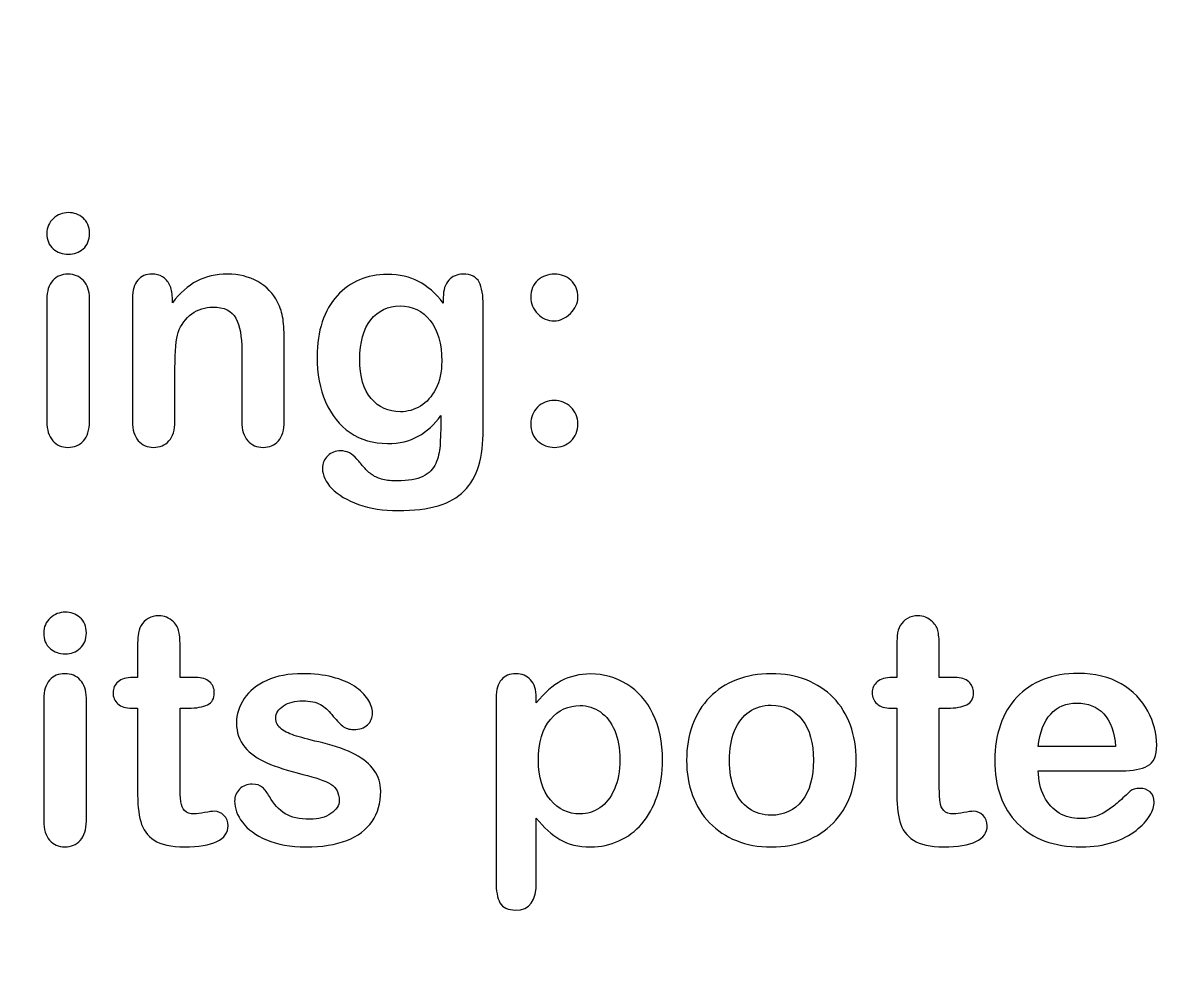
# Model space of a CAD drawing. Extents: x -3.8 to -0.92, y 2.98 to 6.42.
# Drawn here: x -2.28 to -1.568, y 4.696 to 5.276 of the extents above; entities that cross this region are included whole.
import ezdxf

# ---------------------------------------------------------------- set-up
doc = ezdxf.new("R2010")
doc.units = 0
doc.header["$MEASUREMENT"] = 0
doc.layers.add('LAYER_1', color=7, linetype='CONTINUOUS')

msp = doc.modelspace()

# ---------------------------------------------------------------- linework, layer by layer
at = {"layer": 'LAYER_1', "color": 1}
msp.add_open_spline([(-2.0375, 6.41667), (-2.0375, 6.41667), (-1.99583, 6.13194), (-1.99583, 6.13194), (-1.99583, 6.13194), (-1.99583, 6.13194), (-1.80625, 6.26841), (-1.80625, 6.26841), (-1.80625, 6.26841), (-1.80625, 6.26841), (-1.63993, 6.08437), (-1.63993, 6.08437), (-1.63993, 6.08437), (-1.63993, 6.08437), (-1.6993, 5.9007), (-1.6993, 5.9007), (-1.6993, 5.9007), (-1.6993, 5.9007), (-1.30798, 6.03716), (-1.30798, 6.03716), (-1.30798, 6.03716), (-1.30798, 6.03716), (-1.25451, 5.73437), (-1.25451, 5.73437), (-1.25451, 5.73437), (-1.25451, 5.73437), (-1.44444, 5.5566), (-1.44444, 5.5566), (-1.44444, 5.5566), (-1.44444, 5.5566), (-0.92222, 5.47952), (-0.92222, 5.47952), (-0.92222, 5.47952), (-0.92222, 5.47952), (-0.92222, 2.9823), (-0.92222, 2.9823), (-0.92222, 2.9823), (-0.92222, 2.9823), (-2.31632, 2.9823), (-2.31632, 2.9823), (-2.31632, 2.9823), (-2.31632, 2.9823), (-2.40521, 2.9823), (-2.40521, 2.9823), (-2.40521, 2.9823), (-2.40521, 2.9823), (-3.79931, 2.9823), (-3.79931, 2.9823), (-3.79931, 2.9823), (-3.79931, 2.9823), (-3.79931, 5.47952), (-3.79931, 5.47952), (-3.79931, 5.47952), (-3.79931, 5.47952), (-3.27708, 5.5566), (-3.27708, 5.5566), (-3.27708, 5.5566), (-3.27708, 5.5566), (-3.46701, 5.73437), (-3.46701, 5.73437), (-3.46701, 5.73437), (-3.46701, 5.73437), (-3.41354, 6.03716), (-3.41354, 6.03716), (-3.41354, 6.03716), (-3.41354, 6.03716), (-3.02222, 5.9007), (-3.02222, 5.9007), (-3.02222, 5.9007), (-3.02222, 5.9007), (-3.0816, 6.08437), (-3.0816, 6.08437), (-3.0816, 6.08437), (-3.0816, 6.08437), (-2.91528, 6.26841), (-2.91528, 6.26841), (-2.91528, 6.26841), (-2.91528, 6.26841), (-2.72569, 6.13194), (-2.72569, 6.13194), (-2.72569, 6.13194), (-2.72569, 6.13194), (-2.68403, 6.41667), (-2.68403, 6.41667), (-2.68403, 6.41667), (-2.68403, 6.41667), (-2.3993, 6.41667), (-2.3993, 6.41667), (-2.3993, 6.41667), (-2.3993, 6.41667), (-2.32222, 6.41667), (-2.32222, 6.41667), (-2.32222, 6.41667), (-2.32222, 6.41667), (-2.0375, 6.41667), (-2.0375, 6.41667)], degree=3, knots=[0, 0, 0, 0, 0.041667, 0.041667, 0.041667, 0.041667, 0.083333, 0.083333, 0.083333, 0.083333, 0.125, 0.125, 0.125, 0.125, 0.166667, 0.166667, 0.166667, 0.166667, 0.208333, 0.208333, 0.208333, 0.208333, 0.25, 0.25, 0.25, 0.25, 0.291667, 0.291667, 0.291667, 0.291667, 0.333333, 0.333333, 0.333333, 0.333333, 0.375, 0.375, 0.375, 0.375, 0.416667, 0.416667, 0.416667, 0.416667, 0.458333, 0.458333, 0.458333, 0.458333, 0.5, 0.5, 0.5, 0.5, 0.541667, 0.541667, 0.541667, 0.541667, 0.583333, 0.583333, 0.583333, 0.583333, 0.625, 0.625, 0.625, 0.625, 0.666667, 0.666667, 0.666667, 0.666667, 0.708333, 0.708333, 0.708333, 0.708333, 0.75, 0.75, 0.75, 0.75, 0.791667, 0.791667, 0.791667, 0.791667, 0.833333, 0.833333, 0.833333, 0.833333, 0.875, 0.875, 0.875, 0.875, 0.916667, 0.916667, 0.916667, 0.916667, 0.958333, 0.958333, 0.958333, 0.958333, 1, 1, 1, 1], dxfattribs=at)
at = {"layer": 'LAYER_1'}
for points, knots in [([(-2.25218, 5.13248), (-2.25585, 5.13248), (-2.25899, 5.13361), (-2.2616, 5.13586), (-2.2616, 5.13586), (-2.26421, 5.13812), (-2.26551, 5.1413), (-2.26551, 5.14542), (-2.26551, 5.14542), (-2.26551, 5.14917), (-2.26418, 5.15223), (-2.2615, 5.15465), (-2.2615, 5.15465), (-2.25883, 5.15707), (-2.25572, 5.15827), (-2.25218, 5.15827), (-2.25218, 5.15827), (-2.24877, 5.15827), (-2.24574, 5.15718), (-2.2431, 5.15499), (-2.2431, 5.15499), (-2.24046, 5.1528), (-2.23914, 5.14961), (-2.23914, 5.14542), (-2.23914, 5.14542), (-2.23914, 5.14137), (-2.24043, 5.13819), (-2.243, 5.13591), (-2.243, 5.13591), (-2.24558, 5.13363), (-2.24864, 5.13248), (-2.25218, 5.13248), (-2.25218, 5.13248), (-2.25218, 5.13248), (-2.25218, 5.13248), (-2.25218, 5.13248)], [0, 0, 0, 0, 0.111111, 0.111111, 0.111111, 0.111111, 0.222222, 0.222222, 0.222222, 0.222222, 0.333333, 0.333333, 0.333333, 0.333333, 0.444444, 0.444444, 0.444444, 0.444444, 0.555556, 0.555556, 0.555556, 0.555556, 0.666667, 0.666667, 0.666667, 0.666667, 0.777778, 0.777778, 0.777778, 0.777778, 0.888889, 0.888889, 0.888889, 0.888889, 1, 1, 1, 1]), ([(-2.23914, 5.10524), (-2.23914, 5.10524), (-2.23914, 5.02902), (-2.23914, 5.02902), (-2.23914, 5.02902), (-2.23914, 5.02374), (-2.2404, 5.01974), (-2.24291, 5.01704), (-2.24291, 5.01704), (-2.24542, 5.01433), (-2.24861, 5.01298), (-2.25247, 5.01298), (-2.25247, 5.01298), (-2.25633, 5.01298), (-2.25948, 5.01436), (-2.26189, 5.01713), (-2.26189, 5.01713), (-2.26431, 5.01991), (-2.26551, 5.02386), (-2.26551, 5.02902), (-2.26551, 5.02902), (-2.26551, 5.02902), (-2.26551, 5.10447), (-2.26551, 5.10447), (-2.26551, 5.10447), (-2.26551, 5.10968), (-2.26431, 5.11361), (-2.26189, 5.11625), (-2.26189, 5.11625), (-2.25948, 5.11889), (-2.25633, 5.12021), (-2.25247, 5.12021), (-2.25247, 5.12021), (-2.24861, 5.12021), (-2.24542, 5.11889), (-2.24291, 5.11625), (-2.24291, 5.11625), (-2.2404, 5.11361), (-2.23914, 5.10994), (-2.23914, 5.10524), (-2.23914, 5.10524), (-2.23914, 5.10524), (-2.23914, 5.10524), (-2.23914, 5.10524)], [0, 0, 0, 0, 0.090909, 0.090909, 0.090909, 0.090909, 0.181818, 0.181818, 0.181818, 0.181818, 0.272727, 0.272727, 0.272727, 0.272727, 0.363636, 0.363636, 0.363636, 0.363636, 0.454545, 0.454545, 0.454545, 0.454545, 0.545455, 0.545455, 0.545455, 0.545455, 0.636364, 0.636364, 0.636364, 0.636364, 0.727273, 0.727273, 0.727273, 0.727273, 0.818182, 0.818182, 0.818182, 0.818182, 0.909091, 0.909091, 0.909091, 0.909091, 1, 1, 1, 1]), ([(-2.18784, 5.10563), (-2.18784, 5.10563), (-2.18784, 5.10244), (-2.18784, 5.10244), (-2.18784, 5.10244), (-2.18321, 5.10856), (-2.17813, 5.11304), (-2.17263, 5.11591), (-2.17263, 5.11591), (-2.16712, 5.11878), (-2.1608, 5.12021), (-2.15365, 5.12021), (-2.15365, 5.12021), (-2.14669, 5.12021), (-2.14048, 5.1187), (-2.135, 5.11567), (-2.135, 5.11567), (-2.12953, 5.11265), (-2.12544, 5.10836), (-2.12273, 5.10282), (-2.12273, 5.10282), (-2.121, 5.0996), (-2.11987, 5.09612), (-2.11935, 5.09239), (-2.11935, 5.09239), (-2.11883, 5.08866), (-2.11858, 5.08389), (-2.11858, 5.07809), (-2.11858, 5.07809), (-2.11858, 5.07809), (-2.11858, 5.02902), (-2.11858, 5.02902), (-2.11858, 5.02902), (-2.11858, 5.02374), (-2.11979, 5.01974), (-2.1222, 5.01704), (-2.1222, 5.01704), (-2.12462, 5.01433), (-2.12776, 5.01298), (-2.13162, 5.01298), (-2.13162, 5.01298), (-2.13555, 5.01298), (-2.13874, 5.01436), (-2.14119, 5.01713), (-2.14119, 5.01713), (-2.14363, 5.01991), (-2.14485, 5.02386), (-2.14485, 5.02902), (-2.14485, 5.02902), (-2.14485, 5.02902), (-2.14485, 5.07298), (-2.14485, 5.07298), (-2.14485, 5.07298), (-2.14485, 5.08167), (-2.14606, 5.08831), (-2.14848, 5.09292), (-2.14848, 5.09292), (-2.15089, 5.09752), (-2.15571, 5.09983), (-2.16292, 5.09983), (-2.16292, 5.09983), (-2.16762, 5.09983), (-2.17191, 5.09843), (-2.17577, 5.09562), (-2.17577, 5.09562), (-2.17963, 5.09283), (-2.18247, 5.08897), (-2.18427, 5.08408), (-2.18427, 5.08408), (-2.18556, 5.08016), (-2.1862, 5.07281), (-2.1862, 5.06206), (-2.1862, 5.06206), (-2.1862, 5.06206), (-2.1862, 5.02902), (-2.1862, 5.02902), (-2.1862, 5.02902), (-2.1862, 5.02367), (-2.18744, 5.01966), (-2.18992, 5.01699), (-2.18992, 5.01699), (-2.1924, 5.01432), (-2.19561, 5.01298), (-2.19953, 5.01298), (-2.19953, 5.01298), (-2.20333, 5.01298), (-2.20646, 5.01436), (-2.20891, 5.01713), (-2.20891, 5.01713), (-2.21135, 5.01991), (-2.21257, 5.02386), (-2.21257, 5.02902), (-2.21257, 5.02902), (-2.21257, 5.02902), (-2.21257, 5.10524), (-2.21257, 5.10524), (-2.21257, 5.10524), (-2.21257, 5.11026), (-2.21148, 5.11401), (-2.20929, 5.11649), (-2.20929, 5.11649), (-2.2071, 5.11897), (-2.20411, 5.12021), (-2.20031, 5.12021), (-2.20031, 5.12021), (-2.19799, 5.12021), (-2.19589, 5.11966), (-2.19403, 5.11857), (-2.19403, 5.11857), (-2.19216, 5.11748), (-2.19066, 5.11583), (-2.18954, 5.11364), (-2.18954, 5.11364), (-2.18841, 5.11145), (-2.18784, 5.10878), (-2.18784, 5.10562), (-2.18784, 5.10562), (-2.18784, 5.10562), (-2.18784, 5.10563), (-2.18784, 5.10563)], [0, 0, 0, 0, 0.033333, 0.033333, 0.033333, 0.033333, 0.066667, 0.066667, 0.066667, 0.066667, 0.1, 0.1, 0.1, 0.1, 0.133333, 0.133333, 0.133333, 0.133333, 0.166667, 0.166667, 0.166667, 0.166667, 0.2, 0.2, 0.2, 0.2, 0.233333, 0.233333, 0.233333, 0.233333, 0.266667, 0.266667, 0.266667, 0.266667, 0.3, 0.3, 0.3, 0.3, 0.333333, 0.333333, 0.333333, 0.333333, 0.366667, 0.366667, 0.366667, 0.366667, 0.4, 0.4, 0.4, 0.4, 0.433333, 0.433333, 0.433333, 0.433333, 0.466667, 0.466667, 0.466667, 0.466667, 0.5, 0.5, 0.5, 0.5, 0.533333, 0.533333, 0.533333, 0.533333, 0.566667, 0.566667, 0.566667, 0.566667, 0.6, 0.6, 0.6, 0.6, 0.633333, 0.633333, 0.633333, 0.633333, 0.666667, 0.666667, 0.666667, 0.666667, 0.7, 0.7, 0.7, 0.7, 0.733333, 0.733333, 0.733333, 0.733333, 0.766667, 0.766667, 0.766667, 0.766667, 0.8, 0.8, 0.8, 0.8, 0.833333, 0.833333, 0.833333, 0.833333, 0.866667, 0.866667, 0.866667, 0.866667, 0.9, 0.9, 0.9, 0.9, 0.933333, 0.933333, 0.933333, 0.933333, 0.966667, 0.966667, 0.966667, 0.966667, 1, 1, 1, 1]), ([(-1.99541, 5.10089), (-1.99541, 5.10089), (-1.99541, 5.02428), (-1.99541, 5.02428), (-1.99541, 5.02428), (-1.99541, 5.01552), (-1.99634, 5.00799), (-1.99821, 5.00168), (-1.99821, 5.00168), (-2.00008, 4.99537), (-2.00307, 4.99015), (-2.0072, 4.98603), (-2.0072, 4.98603), (-2.01131, 4.98191), (-2.01671, 4.97885), (-2.02338, 4.97685), (-2.02338, 4.97685), (-2.03004, 4.97486), (-2.03833, 4.97385), (-2.04825, 4.97385), (-2.04825, 4.97385), (-2.05733, 4.97386), (-2.06545, 4.97513), (-2.07259, 4.97767), (-2.07259, 4.97767), (-2.07974, 4.98022), (-2.08525, 4.9835), (-2.08911, 4.98752), (-2.08911, 4.98752), (-2.09298, 4.99156), (-2.09491, 4.99569), (-2.09491, 4.99994), (-2.09491, 4.99994), (-2.09491, 5.00317), (-2.09381, 5.00578), (-2.09163, 5.00781), (-2.09163, 5.00781), (-2.08944, 5.00984), (-2.0868, 5.01085), (-2.0837, 5.01085), (-2.0837, 5.01085), (-2.07984, 5.01086), (-2.07646, 5.00915), (-2.07356, 5.00573), (-2.07356, 5.00573), (-2.07215, 5.004), (-2.07068, 5.00224), (-2.06917, 5.00047), (-2.06917, 5.00047), (-2.06765, 4.9987), (-2.06598, 4.99719), (-2.06414, 4.99593), (-2.06414, 4.99593), (-2.06231, 4.99468), (-2.0601, 4.99374), (-2.05753, 4.99313), (-2.05753, 4.99313), (-2.05495, 4.99252), (-2.05199, 4.99221), (-2.04864, 4.99221), (-2.04864, 4.99221), (-2.04181, 4.99221), (-2.03652, 4.99316), (-2.03275, 4.99506), (-2.03275, 4.99506), (-2.02898, 4.99696), (-2.02634, 4.99961), (-2.02483, 5.00303), (-2.02483, 5.00303), (-2.02331, 5.00644), (-2.02243, 5.0101), (-2.02217, 5.01399), (-2.02217, 5.01399), (-2.02191, 5.01789), (-2.02172, 5.02415), (-2.02159, 5.03278), (-2.02159, 5.03278), (-2.02565, 5.02712), (-2.03033, 5.0228), (-2.03565, 5.01984), (-2.03565, 5.01984), (-2.04096, 5.01687), (-2.04729, 5.01539), (-2.05463, 5.01539), (-2.05463, 5.01539), (-2.06345, 5.0154), (-2.07116, 5.01765), (-2.07776, 5.02216), (-2.07776, 5.02216), (-2.08437, 5.02667), (-2.08944, 5.03298), (-2.09298, 5.04109), (-2.09298, 5.04109), (-2.09652, 5.04921), (-2.09829, 5.05857), (-2.09829, 5.0692), (-2.09829, 5.0692), (-2.09829, 5.07713), (-2.09721, 5.08427), (-2.09506, 5.09065), (-2.09506, 5.09065), (-2.0929, 5.09703), (-2.08982, 5.1024), (-2.08583, 5.10678), (-2.08583, 5.10678), (-2.08183, 5.11117), (-2.07723, 5.11446), (-2.07202, 5.11668), (-2.07202, 5.11668), (-2.0668, 5.11891), (-2.06107, 5.12002), (-2.05482, 5.12002), (-2.05482, 5.12002), (-2.04735, 5.12002), (-2.04088, 5.11858), (-2.03541, 5.11572), (-2.03541, 5.11572), (-2.02993, 5.11285), (-2.02484, 5.10836), (-2.02014, 5.10224), (-2.02014, 5.10224), (-2.02014, 5.10224), (-2.02014, 5.10582), (-2.02014, 5.10582), (-2.02014, 5.10582), (-2.02014, 5.11039), (-2.01901, 5.11393), (-2.01676, 5.11644), (-2.01676, 5.11644), (-2.0145, 5.11895), (-2.01161, 5.12021), (-2.00806, 5.12021), (-2.00806, 5.12021), (-2.00298, 5.12021), (-1.99959, 5.11855), (-1.99792, 5.11524), (-1.99792, 5.11524), (-1.99625, 5.11192), (-1.99541, 5.10713), (-1.99541, 5.10089), (-1.99541, 5.10089), (-1.99541, 5.10089), (-1.99541, 5.10089), (-1.99541, 5.10089)], [0, 0, 0, 0, 0.027778, 0.027778, 0.027778, 0.027778, 0.055556, 0.055556, 0.055556, 0.055556, 0.083333, 0.083333, 0.083333, 0.083333, 0.111111, 0.111111, 0.111111, 0.111111, 0.138889, 0.138889, 0.138889, 0.138889, 0.166667, 0.166667, 0.166667, 0.166667, 0.194444, 0.194444, 0.194444, 0.194444, 0.222222, 0.222222, 0.222222, 0.222222, 0.25, 0.25, 0.25, 0.25, 0.277778, 0.277778, 0.277778, 0.277778, 0.305556, 0.305556, 0.305556, 0.305556, 0.333333, 0.333333, 0.333333, 0.333333, 0.361111, 0.361111, 0.361111, 0.361111, 0.388889, 0.388889, 0.388889, 0.388889, 0.416667, 0.416667, 0.416667, 0.416667, 0.444444, 0.444444, 0.444444, 0.444444, 0.472222, 0.472222, 0.472222, 0.472222, 0.5, 0.5, 0.5, 0.5, 0.527778, 0.527778, 0.527778, 0.527778, 0.555556, 0.555556, 0.555556, 0.555556, 0.583333, 0.583333, 0.583333, 0.583333, 0.611111, 0.611111, 0.611111, 0.611111, 0.638889, 0.638889, 0.638889, 0.638889, 0.666667, 0.666667, 0.666667, 0.666667, 0.694444, 0.694444, 0.694444, 0.694444, 0.722222, 0.722222, 0.722222, 0.722222, 0.75, 0.75, 0.75, 0.75, 0.777778, 0.777778, 0.777778, 0.777778, 0.805556, 0.805556, 0.805556, 0.805556, 0.833333, 0.833333, 0.833333, 0.833333, 0.861111, 0.861111, 0.861111, 0.861111, 0.888889, 0.888889, 0.888889, 0.888889, 0.916667, 0.916667, 0.916667, 0.916667, 0.944444, 0.944444, 0.944444, 0.944444, 0.972222, 0.972222, 0.972222, 0.972222, 1, 1, 1, 1]), ([(-1.96594, 5.10582), (-1.96594, 5.11039), (-1.96451, 5.11393), (-1.96165, 5.11644), (-1.96165, 5.11644), (-1.95878, 5.11895), (-1.95532, 5.12021), (-1.95126, 5.12021), (-1.95126, 5.12021), (-1.94733, 5.12021), (-1.94395, 5.11894), (-1.94112, 5.11639), (-1.94112, 5.11639), (-1.93828, 5.11385), (-1.93687, 5.11032), (-1.93687, 5.10581), (-1.93687, 5.10581), (-1.93687, 5.10221), (-1.93841, 5.09889), (-1.9415, 5.09587), (-1.9415, 5.09587), (-1.94459, 5.09284), (-1.94794, 5.09132), (-1.95155, 5.09132), (-1.95155, 5.09132), (-1.95548, 5.09133), (-1.95886, 5.09277), (-1.96169, 5.09567), (-1.96169, 5.09567), (-1.96453, 5.09857), (-1.96594, 5.10195), (-1.96594, 5.10581), (-1.96594, 5.10581), (-1.96594, 5.10581), (-1.96594, 5.10582), (-1.96594, 5.10582)], [0, 0, 0, 0, 0.111111, 0.111111, 0.111111, 0.111111, 0.222222, 0.222222, 0.222222, 0.222222, 0.333333, 0.333333, 0.333333, 0.333333, 0.444444, 0.444444, 0.444444, 0.444444, 0.555556, 0.555556, 0.555556, 0.555556, 0.666667, 0.666667, 0.666667, 0.666667, 0.777778, 0.777778, 0.777778, 0.777778, 0.888889, 0.888889, 0.888889, 0.888889, 1, 1, 1, 1]), ([(-2.07182, 5.06747), (-2.07182, 5.05677), (-2.06949, 5.04869), (-2.06482, 5.04322), (-2.06482, 5.04322), (-2.06015, 5.03774), (-2.05411, 5.035), (-2.0467, 5.035), (-2.0467, 5.035), (-2.04233, 5.03501), (-2.03819, 5.03618), (-2.03429, 5.03853), (-2.03429, 5.03853), (-2.0304, 5.04088), (-2.02722, 5.04442), (-2.02478, 5.04916), (-2.02478, 5.04916), (-2.02233, 5.05389), (-2.02111, 5.05964), (-2.02111, 5.0664), (-2.02111, 5.0664), (-2.02111, 5.07716), (-2.02347, 5.08553), (-2.0282, 5.09152), (-2.0282, 5.09152), (-2.03294, 5.09751), (-2.03917, 5.1005), (-2.0469, 5.1005), (-2.0469, 5.1005), (-2.05443, 5.10051), (-2.06047, 5.09763), (-2.06501, 5.09191), (-2.06501, 5.09191), (-2.06955, 5.08617), (-2.07182, 5.07802), (-2.07182, 5.06746), (-2.07182, 5.06746), (-2.07182, 5.06746), (-2.07182, 5.06747), (-2.07182, 5.06747)], [0, 0, 0, 0, 0.1, 0.1, 0.1, 0.1, 0.2, 0.2, 0.2, 0.2, 0.3, 0.3, 0.3, 0.3, 0.4, 0.4, 0.4, 0.4, 0.5, 0.5, 0.5, 0.5, 0.6, 0.6, 0.6, 0.6, 0.7, 0.7, 0.7, 0.7, 0.8, 0.8, 0.8, 0.8, 0.9, 0.9, 0.9, 0.9, 1, 1, 1, 1]), ([(-1.95126, 5.01298), (-1.95525, 5.01298), (-1.9587, 5.01427), (-1.9616, 5.01684), (-1.9616, 5.01684), (-1.9645, 5.01942), (-1.96594, 5.02302), (-1.96594, 5.02766), (-1.96594, 5.02766), (-1.96594, 5.03159), (-1.96456, 5.03497), (-1.96179, 5.03781), (-1.96179, 5.03781), (-1.95902, 5.04064), (-1.95561, 5.04206), (-1.95155, 5.04206), (-1.95155, 5.04206), (-1.9475, 5.04206), (-1.94403, 5.04066), (-1.94117, 5.03785), (-1.94117, 5.03785), (-1.9383, 5.03506), (-1.93687, 5.03165), (-1.93687, 5.02766), (-1.93687, 5.02766), (-1.93687, 5.02309), (-1.9383, 5.0195), (-1.94117, 5.01689), (-1.94117, 5.01689), (-1.94403, 5.01429), (-1.9474, 5.01298), (-1.95126, 5.01298), (-1.95126, 5.01298), (-1.95126, 5.01298), (-1.95126, 5.01298), (-1.95126, 5.01298)], [0, 0, 0, 0, 0.111111, 0.111111, 0.111111, 0.111111, 0.222222, 0.222222, 0.222222, 0.222222, 0.333333, 0.333333, 0.333333, 0.333333, 0.444444, 0.444444, 0.444444, 0.444444, 0.555556, 0.555556, 0.555556, 0.555556, 0.666667, 0.666667, 0.666667, 0.666667, 0.777778, 0.777778, 0.777778, 0.777778, 0.888889, 0.888889, 0.888889, 0.888889, 1, 1, 1, 1]), ([(-2.25411, 4.88517), (-2.25778, 4.88517), (-2.26093, 4.8863), (-2.26353, 4.88855), (-2.26353, 4.88855), (-2.26614, 4.89081), (-2.26744, 4.894), (-2.26744, 4.89812), (-2.26744, 4.89812), (-2.26744, 4.90185), (-2.26611, 4.90493), (-2.26344, 4.90734), (-2.26344, 4.90734), (-2.26076, 4.90976), (-2.25766, 4.91096), (-2.25411, 4.91096), (-2.25411, 4.91096), (-2.2507, 4.91097), (-2.24767, 4.90987), (-2.24504, 4.90768), (-2.24504, 4.90768), (-2.24239, 4.90549), (-2.24107, 4.9023), (-2.24107, 4.89812), (-2.24107, 4.89812), (-2.24107, 4.89406), (-2.24236, 4.89089), (-2.24494, 4.8886), (-2.24494, 4.8886), (-2.24751, 4.88632), (-2.25057, 4.88517), (-2.25411, 4.88517), (-2.25411, 4.88517), (-2.25411, 4.88517), (-2.25411, 4.88517), (-2.25411, 4.88517)], [0, 0, 0, 0, 0.111111, 0.111111, 0.111111, 0.111111, 0.222222, 0.222222, 0.222222, 0.222222, 0.333333, 0.333333, 0.333333, 0.333333, 0.444444, 0.444444, 0.444444, 0.444444, 0.555556, 0.555556, 0.555556, 0.555556, 0.666667, 0.666667, 0.666667, 0.666667, 0.777778, 0.777778, 0.777778, 0.777778, 0.888889, 0.888889, 0.888889, 0.888889, 1, 1, 1, 1]), ([(-2.21228, 4.87059), (-2.21228, 4.87059), (-2.20939, 4.87059), (-2.20939, 4.87059), (-2.20939, 4.87059), (-2.20939, 4.87059), (-2.20939, 4.88643), (-2.20939, 4.88643), (-2.20939, 4.88643), (-2.20939, 4.89068), (-2.20928, 4.89401), (-2.20905, 4.89643), (-2.20905, 4.89643), (-2.20882, 4.89884), (-2.2082, 4.90092), (-2.20717, 4.90266), (-2.20717, 4.90266), (-2.20613, 4.90446), (-2.20465, 4.90593), (-2.20272, 4.90705), (-2.20272, 4.90705), (-2.20079, 4.90818), (-2.19863, 4.90874), (-2.19625, 4.90874), (-2.19625, 4.90874), (-2.1929, 4.90875), (-2.18987, 4.90749), (-2.18717, 4.90498), (-2.18717, 4.90498), (-2.18536, 4.9033), (-2.18422, 4.90126), (-2.18374, 4.89884), (-2.18374, 4.89884), (-2.18326, 4.89643), (-2.18302, 4.893), (-2.18302, 4.88855), (-2.18302, 4.88855), (-2.18302, 4.88855), (-2.18301, 4.87059), (-2.18301, 4.87059), (-2.18301, 4.87059), (-2.18301, 4.87059), (-2.17335, 4.87059), (-2.17335, 4.87059), (-2.17335, 4.87059), (-2.16962, 4.87059), (-2.16677, 4.8697), (-2.1648, 4.86793), (-2.1648, 4.86793), (-2.16284, 4.86617), (-2.16186, 4.86389), (-2.16186, 4.86112), (-2.16186, 4.86112), (-2.16186, 4.85758), (-2.16326, 4.85509), (-2.16606, 4.85368), (-2.16606, 4.85368), (-2.16886, 4.85226), (-2.17287, 4.85156), (-2.17809, 4.85156), (-2.17809, 4.85156), (-2.17809, 4.85156), (-2.18301, 4.85156), (-2.18301, 4.85156), (-2.18301, 4.85156), (-2.18301, 4.85156), (-2.18301, 4.80306), (-2.18301, 4.80306), (-2.18301, 4.80306), (-2.18301, 4.79894), (-2.18287, 4.79576), (-2.18258, 4.79354), (-2.18258, 4.79354), (-2.18229, 4.79133), (-2.18152, 4.78952), (-2.18026, 4.78813), (-2.18026, 4.78813), (-2.179, 4.78675), (-2.17696, 4.78606), (-2.17413, 4.78606), (-2.17413, 4.78606), (-2.17258, 4.78606), (-2.17049, 4.78633), (-2.16785, 4.78688), (-2.16785, 4.78688), (-2.16521, 4.78743), (-2.16315, 4.7877), (-2.16167, 4.7877), (-2.16167, 4.7877), (-2.15954, 4.7877), (-2.15762, 4.78685), (-2.15592, 4.78514), (-2.15592, 4.78514), (-2.15421, 4.78344), (-2.15336, 4.78132), (-2.15336, 4.77881), (-2.15336, 4.77881), (-2.15335, 4.77456), (-2.15568, 4.77131), (-2.16031, 4.76906), (-2.16031, 4.76906), (-2.16495, 4.7668), (-2.17161, 4.76567), (-2.18031, 4.76567), (-2.18031, 4.76567), (-2.18855, 4.76568), (-2.1948, 4.76706), (-2.19905, 4.76983), (-2.19905, 4.76983), (-2.2033, 4.7726), (-2.20609, 4.77643), (-2.20741, 4.78132), (-2.20741, 4.78132), (-2.20873, 4.78622), (-2.20939, 4.79275), (-2.20939, 4.80093), (-2.20939, 4.80093), (-2.20939, 4.80093), (-2.20939, 4.85156), (-2.20939, 4.85156), (-2.20939, 4.85156), (-2.20939, 4.85156), (-2.21287, 4.85156), (-2.21287, 4.85156), (-2.21287, 4.85156), (-2.21667, 4.85156), (-2.21956, 4.85246), (-2.22156, 4.85426), (-2.22156, 4.85426), (-2.22356, 4.85606), (-2.22456, 4.85835), (-2.22456, 4.86112), (-2.22456, 4.86112), (-2.22456, 4.86389), (-2.22351, 4.86616), (-2.22141, 4.86793), (-2.22141, 4.86793), (-2.21932, 4.8697), (-2.21628, 4.87059), (-2.21228, 4.87059), (-2.21228, 4.87059), (-2.21228, 4.87059), (-2.21228, 4.87059), (-2.21228, 4.87059)], [0, 0, 0, 0, 0.027778, 0.027778, 0.027778, 0.027778, 0.055556, 0.055556, 0.055556, 0.055556, 0.083333, 0.083333, 0.083333, 0.083333, 0.111111, 0.111111, 0.111111, 0.111111, 0.138889, 0.138889, 0.138889, 0.138889, 0.166667, 0.166667, 0.166667, 0.166667, 0.194444, 0.194444, 0.194444, 0.194444, 0.222222, 0.222222, 0.222222, 0.222222, 0.25, 0.25, 0.25, 0.25, 0.277778, 0.277778, 0.277778, 0.277778, 0.305556, 0.305556, 0.305556, 0.305556, 0.333333, 0.333333, 0.333333, 0.333333, 0.361111, 0.361111, 0.361111, 0.361111, 0.388889, 0.388889, 0.388889, 0.388889, 0.416667, 0.416667, 0.416667, 0.416667, 0.444444, 0.444444, 0.444444, 0.444444, 0.472222, 0.472222, 0.472222, 0.472222, 0.5, 0.5, 0.5, 0.5, 0.527778, 0.527778, 0.527778, 0.527778, 0.555556, 0.555556, 0.555556, 0.555556, 0.583333, 0.583333, 0.583333, 0.583333, 0.611111, 0.611111, 0.611111, 0.611111, 0.638889, 0.638889, 0.638889, 0.638889, 0.666667, 0.666667, 0.666667, 0.666667, 0.694444, 0.694444, 0.694444, 0.694444, 0.722222, 0.722222, 0.722222, 0.722222, 0.75, 0.75, 0.75, 0.75, 0.777778, 0.777778, 0.777778, 0.777778, 0.805556, 0.805556, 0.805556, 0.805556, 0.833333, 0.833333, 0.833333, 0.833333, 0.861111, 0.861111, 0.861111, 0.861111, 0.888889, 0.888889, 0.888889, 0.888889, 0.916667, 0.916667, 0.916667, 0.916667, 0.944444, 0.944444, 0.944444, 0.944444, 0.972222, 0.972222, 0.972222, 0.972222, 1, 1, 1, 1]), ([(-1.74241, 4.87059), (-1.74241, 4.87059), (-1.7395, 4.87059), (-1.7395, 4.87059), (-1.7395, 4.87059), (-1.7395, 4.87059), (-1.7395, 4.88643), (-1.7395, 4.88643), (-1.7395, 4.88643), (-1.7395, 4.89068), (-1.73939, 4.89401), (-1.73917, 4.89643), (-1.73917, 4.89643), (-1.73894, 4.89884), (-1.73831, 4.90092), (-1.73728, 4.90266), (-1.73728, 4.90266), (-1.73625, 4.90446), (-1.73477, 4.90593), (-1.73284, 4.90705), (-1.73284, 4.90705), (-1.73091, 4.90818), (-1.72875, 4.90874), (-1.72637, 4.90874), (-1.72637, 4.90874), (-1.72302, 4.90875), (-1.71999, 4.90749), (-1.71729, 4.90498), (-1.71729, 4.90498), (-1.71548, 4.9033), (-1.71434, 4.90126), (-1.71386, 4.89884), (-1.71386, 4.89884), (-1.71337, 4.89643), (-1.71313, 4.893), (-1.71313, 4.88855), (-1.71313, 4.88855), (-1.71313, 4.88855), (-1.71313, 4.87059), (-1.71313, 4.87059), (-1.71313, 4.87059), (-1.71313, 4.87059), (-1.70347, 4.87059), (-1.70347, 4.87059), (-1.70347, 4.87059), (-1.69974, 4.87059), (-1.69689, 4.8697), (-1.69493, 4.86793), (-1.69493, 4.86793), (-1.69296, 4.86617), (-1.69198, 4.86389), (-1.69198, 4.86112), (-1.69198, 4.86112), (-1.69198, 4.85758), (-1.69338, 4.85509), (-1.69618, 4.85368), (-1.69618, 4.85368), (-1.69898, 4.85226), (-1.70299, 4.85156), (-1.7082, 4.85156), (-1.7082, 4.85156), (-1.7082, 4.85156), (-1.71313, 4.85156), (-1.71313, 4.85156), (-1.71313, 4.85156), (-1.71313, 4.85156), (-1.71313, 4.80306), (-1.71313, 4.80306), (-1.71313, 4.80306), (-1.71313, 4.79894), (-1.71299, 4.79576), (-1.7127, 4.79354), (-1.7127, 4.79354), (-1.71241, 4.79133), (-1.71164, 4.78952), (-1.71038, 4.78813), (-1.71038, 4.78813), (-1.70912, 4.78675), (-1.70708, 4.78606), (-1.70424, 4.78606), (-1.70424, 4.78606), (-1.7027, 4.78606), (-1.70061, 4.78633), (-1.69797, 4.78688), (-1.69797, 4.78688), (-1.69533, 4.78743), (-1.69326, 4.7877), (-1.69178, 4.7877), (-1.69178, 4.7877), (-1.68966, 4.7877), (-1.68774, 4.78685), (-1.68604, 4.78514), (-1.68604, 4.78514), (-1.68433, 4.78344), (-1.68348, 4.78132), (-1.68348, 4.77881), (-1.68348, 4.77881), (-1.68348, 4.77456), (-1.6858, 4.77131), (-1.69043, 4.76906), (-1.69043, 4.76906), (-1.69507, 4.7668), (-1.70173, 4.76567), (-1.71043, 4.76567), (-1.71043, 4.76567), (-1.71867, 4.76568), (-1.72492, 4.76706), (-1.72917, 4.76983), (-1.72917, 4.76983), (-1.73342, 4.7726), (-1.7362, 4.77643), (-1.73753, 4.78132), (-1.73753, 4.78132), (-1.73885, 4.78622), (-1.73951, 4.79275), (-1.73951, 4.80093), (-1.73951, 4.80093), (-1.73951, 4.80093), (-1.7395, 4.85156), (-1.7395, 4.85156), (-1.7395, 4.85156), (-1.7395, 4.85156), (-1.74298, 4.85156), (-1.74298, 4.85156), (-1.74298, 4.85156), (-1.74678, 4.85156), (-1.74968, 4.85246), (-1.75168, 4.85426), (-1.75168, 4.85426), (-1.75367, 4.85606), (-1.75467, 4.85835), (-1.75467, 4.86112), (-1.75467, 4.86112), (-1.75467, 4.86389), (-1.75363, 4.86616), (-1.75153, 4.86793), (-1.75153, 4.86793), (-1.74944, 4.8697), (-1.7464, 4.87059), (-1.74241, 4.87059), (-1.74241, 4.87059), (-1.74241, 4.87059), (-1.74241, 4.87059), (-1.74241, 4.87059)], [0, 0, 0, 0, 0.027778, 0.027778, 0.027778, 0.027778, 0.055556, 0.055556, 0.055556, 0.055556, 0.083333, 0.083333, 0.083333, 0.083333, 0.111111, 0.111111, 0.111111, 0.111111, 0.138889, 0.138889, 0.138889, 0.138889, 0.166667, 0.166667, 0.166667, 0.166667, 0.194444, 0.194444, 0.194444, 0.194444, 0.222222, 0.222222, 0.222222, 0.222222, 0.25, 0.25, 0.25, 0.25, 0.277778, 0.277778, 0.277778, 0.277778, 0.305556, 0.305556, 0.305556, 0.305556, 0.333333, 0.333333, 0.333333, 0.333333, 0.361111, 0.361111, 0.361111, 0.361111, 0.388889, 0.388889, 0.388889, 0.388889, 0.416667, 0.416667, 0.416667, 0.416667, 0.444444, 0.444444, 0.444444, 0.444444, 0.472222, 0.472222, 0.472222, 0.472222, 0.5, 0.5, 0.5, 0.5, 0.527778, 0.527778, 0.527778, 0.527778, 0.555556, 0.555556, 0.555556, 0.555556, 0.583333, 0.583333, 0.583333, 0.583333, 0.611111, 0.611111, 0.611111, 0.611111, 0.638889, 0.638889, 0.638889, 0.638889, 0.666667, 0.666667, 0.666667, 0.666667, 0.694444, 0.694444, 0.694444, 0.694444, 0.722222, 0.722222, 0.722222, 0.722222, 0.75, 0.75, 0.75, 0.75, 0.777778, 0.777778, 0.777778, 0.777778, 0.805556, 0.805556, 0.805556, 0.805556, 0.833333, 0.833333, 0.833333, 0.833333, 0.861111, 0.861111, 0.861111, 0.861111, 0.888889, 0.888889, 0.888889, 0.888889, 0.916667, 0.916667, 0.916667, 0.916667, 0.944444, 0.944444, 0.944444, 0.944444, 0.972222, 0.972222, 0.972222, 0.972222, 1, 1, 1, 1]), ([(-2.24107, 4.85793), (-2.24107, 4.85793), (-2.24107, 4.78171), (-2.24107, 4.78171), (-2.24107, 4.78171), (-2.24107, 4.77643), (-2.24233, 4.77244), (-2.24484, 4.76973), (-2.24484, 4.76973), (-2.24735, 4.76703), (-2.25054, 4.76567), (-2.25441, 4.76567), (-2.25441, 4.76567), (-2.25827, 4.76568), (-2.26141, 4.76706), (-2.26382, 4.76983), (-2.26382, 4.76983), (-2.26624, 4.7726), (-2.26744, 4.77656), (-2.26744, 4.78171), (-2.26744, 4.78171), (-2.26744, 4.78171), (-2.26744, 4.85717), (-2.26744, 4.85717), (-2.26744, 4.85717), (-2.26744, 4.86237), (-2.26624, 4.8663), (-2.26382, 4.86894), (-2.26382, 4.86894), (-2.26141, 4.87159), (-2.25827, 4.8729), (-2.25441, 4.8729), (-2.25441, 4.8729), (-2.25054, 4.87291), (-2.24735, 4.87158), (-2.24484, 4.86894), (-2.24484, 4.86894), (-2.24233, 4.8663), (-2.24107, 4.86263), (-2.24107, 4.85793), (-2.24107, 4.85793), (-2.24107, 4.85793), (-2.24107, 4.85793), (-2.24107, 4.85793)], [0, 0, 0, 0, 0.090909, 0.090909, 0.090909, 0.090909, 0.181818, 0.181818, 0.181818, 0.181818, 0.272727, 0.272727, 0.272727, 0.272727, 0.363636, 0.363636, 0.363636, 0.363636, 0.454545, 0.454545, 0.454545, 0.454545, 0.545455, 0.545455, 0.545455, 0.545455, 0.636364, 0.636364, 0.636364, 0.636364, 0.727273, 0.727273, 0.727273, 0.727273, 0.818182, 0.818182, 0.818182, 0.818182, 0.909091, 0.909091, 0.909091, 0.909091, 1, 1, 1, 1]), ([(-2.05888, 4.80017), (-2.05888, 4.79288), (-2.06065, 4.78665), (-2.06419, 4.78147), (-2.06419, 4.78147), (-2.06773, 4.77629), (-2.07296, 4.77235), (-2.07989, 4.76968), (-2.07989, 4.76968), (-2.08681, 4.76702), (-2.09523, 4.76567), (-2.10515, 4.76567), (-2.10515, 4.76567), (-2.11462, 4.76568), (-2.12273, 4.76712), (-2.1295, 4.77002), (-2.1295, 4.77002), (-2.13626, 4.77292), (-2.14125, 4.77654), (-2.14447, 4.78089), (-2.14447, 4.78089), (-2.14769, 4.78524), (-2.1493, 4.7896), (-2.1493, 4.79398), (-2.1493, 4.79398), (-2.1493, 4.79688), (-2.14827, 4.79935), (-2.14621, 4.80142), (-2.14621, 4.80142), (-2.14415, 4.80348), (-2.14154, 4.80451), (-2.13838, 4.80451), (-2.13838, 4.80451), (-2.13561, 4.80451), (-2.13349, 4.80383), (-2.13201, 4.80248), (-2.13201, 4.80248), (-2.13052, 4.80113), (-2.12911, 4.79923), (-2.12776, 4.79678), (-2.12776, 4.79678), (-2.12505, 4.79208), (-2.12181, 4.78857), (-2.11805, 4.78625), (-2.11805, 4.78625), (-2.11428, 4.78394), (-2.10915, 4.78277), (-2.10264, 4.78277), (-2.10264, 4.78277), (-2.09736, 4.78277), (-2.09303, 4.78395), (-2.08965, 4.7863), (-2.08965, 4.7863), (-2.08626, 4.78865), (-2.08457, 4.79134), (-2.08457, 4.79437), (-2.08457, 4.79437), (-2.08457, 4.79901), (-2.08633, 4.80238), (-2.08984, 4.80451), (-2.08984, 4.80451), (-2.09335, 4.80663), (-2.09913, 4.80866), (-2.10718, 4.81059), (-2.10718, 4.81059), (-2.11626, 4.81285), (-2.12365, 4.81522), (-2.12935, 4.81769), (-2.12935, 4.81769), (-2.13505, 4.82018), (-2.13961, 4.82344), (-2.14302, 4.8275), (-2.14302, 4.8275), (-2.14643, 4.83156), (-2.14814, 4.83655), (-2.14814, 4.84247), (-2.14814, 4.84247), (-2.14814, 4.84776), (-2.14656, 4.85274), (-2.14341, 4.85744), (-2.14341, 4.85744), (-2.14025, 4.86215), (-2.1356, 4.8659), (-2.12945, 4.8687), (-2.12945, 4.8687), (-2.1233, 4.87151), (-2.11587, 4.8729), (-2.10718, 4.8729), (-2.10718, 4.8729), (-2.10035, 4.87291), (-2.09422, 4.87219), (-2.08878, 4.87078), (-2.08878, 4.87078), (-2.08333, 4.86937), (-2.0788, 4.86746), (-2.07516, 4.86508), (-2.07516, 4.86508), (-2.07152, 4.8627), (-2.06875, 4.86006), (-2.06685, 4.85716), (-2.06685, 4.85716), (-2.06495, 4.85426), (-2.064, 4.85143), (-2.064, 4.84865), (-2.064, 4.84865), (-2.064, 4.84563), (-2.06501, 4.84315), (-2.06704, 4.84122), (-2.06704, 4.84122), (-2.06907, 4.83929), (-2.07195, 4.83832), (-2.07569, 4.83832), (-2.07569, 4.83832), (-2.07839, 4.83832), (-2.08069, 4.83909), (-2.08259, 4.84064), (-2.08259, 4.84064), (-2.0845, 4.84219), (-2.08667, 4.8445), (-2.08911, 4.84759), (-2.08911, 4.84759), (-2.09111, 4.85017), (-2.09346, 4.85223), (-2.09617, 4.85378), (-2.09617, 4.85378), (-2.09887, 4.85533), (-2.10254, 4.85609), (-2.10718, 4.85609), (-2.10718, 4.85609), (-2.11194, 4.85609), (-2.11591, 4.85508), (-2.11906, 4.85305), (-2.11906, 4.85305), (-2.12222, 4.85102), (-2.1238, 4.8485), (-2.1238, 4.84547), (-2.1238, 4.84547), (-2.1238, 4.8427), (-2.12264, 4.84043), (-2.12032, 4.83866), (-2.12032, 4.83866), (-2.118, 4.83689), (-2.11488, 4.83542), (-2.11095, 4.83426), (-2.11095, 4.83426), (-2.10702, 4.83311), (-2.10161, 4.83169), (-2.09472, 4.83001), (-2.09472, 4.83001), (-2.08654, 4.82802), (-2.07986, 4.82563), (-2.07467, 4.82286), (-2.07467, 4.82286), (-2.06949, 4.82009), (-2.06556, 4.81683), (-2.06289, 4.81306), (-2.06289, 4.81306), (-2.06021, 4.8093), (-2.05888, 4.80499), (-2.05888, 4.80016), (-2.05888, 4.80016), (-2.05888, 4.80016), (-2.05888, 4.80017), (-2.05888, 4.80017)], [0, 0, 0, 0, 0.02439, 0.02439, 0.02439, 0.02439, 0.04878, 0.04878, 0.04878, 0.04878, 0.073171, 0.073171, 0.073171, 0.073171, 0.097561, 0.097561, 0.097561, 0.097561, 0.121951, 0.121951, 0.121951, 0.121951, 0.146341, 0.146341, 0.146341, 0.146341, 0.170732, 0.170732, 0.170732, 0.170732, 0.195122, 0.195122, 0.195122, 0.195122, 0.219512, 0.219512, 0.219512, 0.219512, 0.243902, 0.243902, 0.243902, 0.243902, 0.268293, 0.268293, 0.268293, 0.268293, 0.292683, 0.292683, 0.292683, 0.292683, 0.317073, 0.317073, 0.317073, 0.317073, 0.341463, 0.341463, 0.341463, 0.341463, 0.365854, 0.365854, 0.365854, 0.365854, 0.390244, 0.390244, 0.390244, 0.390244, 0.414634, 0.414634, 0.414634, 0.414634, 0.439024, 0.439024, 0.439024, 0.439024, 0.463415, 0.463415, 0.463415, 0.463415, 0.487805, 0.487805, 0.487805, 0.487805, 0.512195, 0.512195, 0.512195, 0.512195, 0.536585, 0.536585, 0.536585, 0.536585, 0.560976, 0.560976, 0.560976, 0.560976, 0.585366, 0.585366, 0.585366, 0.585366, 0.609756, 0.609756, 0.609756, 0.609756, 0.634146, 0.634146, 0.634146, 0.634146, 0.658537, 0.658537, 0.658537, 0.658537, 0.682927, 0.682927, 0.682927, 0.682927, 0.707317, 0.707317, 0.707317, 0.707317, 0.731707, 0.731707, 0.731707, 0.731707, 0.756098, 0.756098, 0.756098, 0.756098, 0.780488, 0.780488, 0.780488, 0.780488, 0.804878, 0.804878, 0.804878, 0.804878, 0.829268, 0.829268, 0.829268, 0.829268, 0.853659, 0.853659, 0.853659, 0.853659, 0.878049, 0.878049, 0.878049, 0.878049, 0.902439, 0.902439, 0.902439, 0.902439, 0.926829, 0.926829, 0.926829, 0.926829, 0.95122, 0.95122, 0.95122, 0.95122, 0.97561, 0.97561, 0.97561, 0.97561, 1, 1, 1, 1]), ([(-1.96256, 4.85813), (-1.96256, 4.85813), (-1.96256, 4.85494), (-1.96256, 4.85494), (-1.96256, 4.85494), (-1.9576, 4.86106), (-1.95245, 4.86554), (-1.94711, 4.86841), (-1.94711, 4.86841), (-1.94176, 4.87128), (-1.93571, 4.87271), (-1.92894, 4.87271), (-1.92894, 4.87271), (-1.92083, 4.87271), (-1.91336, 4.87062), (-1.90654, 4.86643), (-1.90654, 4.86643), (-1.89971, 4.86225), (-1.89431, 4.85613), (-1.89035, 4.84807), (-1.89035, 4.84807), (-1.88639, 4.84003), (-1.88441, 4.8305), (-1.88441, 4.81948), (-1.88441, 4.81948), (-1.88441, 4.81137), (-1.88556, 4.80391), (-1.88784, 4.79712), (-1.88784, 4.79712), (-1.89013, 4.79033), (-1.89327, 4.78462), (-1.89726, 4.78002), (-1.89726, 4.78002), (-1.90125, 4.77541), (-1.90597, 4.77187), (-1.91141, 4.76939), (-1.91141, 4.76939), (-1.91685, 4.76691), (-1.9227, 4.76567), (-1.92894, 4.76567), (-1.92894, 4.76567), (-1.93648, 4.76568), (-1.94281, 4.76719), (-1.94793, 4.77021), (-1.94793, 4.77021), (-1.95305, 4.77324), (-1.95793, 4.77769), (-1.96256, 4.78354), (-1.96256, 4.78354), (-1.96256, 4.78354), (-1.96256, 4.74394), (-1.96256, 4.74394), (-1.96256, 4.74394), (-1.96256, 4.73235), (-1.96678, 4.72655), (-1.97522, 4.72655), (-1.97522, 4.72655), (-1.98018, 4.72656), (-1.98346, 4.72805), (-1.98507, 4.73104), (-1.98507, 4.73104), (-1.98668, 4.73404), (-1.98749, 4.7384), (-1.98749, 4.74413), (-1.98749, 4.74413), (-1.98749, 4.74413), (-1.98749, 4.85793), (-1.98749, 4.85793), (-1.98749, 4.85793), (-1.98749, 4.86295), (-1.98639, 4.8667), (-1.9842, 4.86919), (-1.9842, 4.86919), (-1.98201, 4.87167), (-1.97902, 4.8729), (-1.97522, 4.8729), (-1.97522, 4.8729), (-1.97148, 4.87291), (-1.96844, 4.87163), (-1.96609, 4.86909), (-1.96609, 4.86909), (-1.96374, 4.86655), (-1.96256, 4.86289), (-1.96256, 4.85812), (-1.96256, 4.85812), (-1.96256, 4.85812), (-1.96256, 4.85813), (-1.96256, 4.85813)], [0, 0, 0, 0, 0.045455, 0.045455, 0.045455, 0.045455, 0.090909, 0.090909, 0.090909, 0.090909, 0.136364, 0.136364, 0.136364, 0.136364, 0.181818, 0.181818, 0.181818, 0.181818, 0.227273, 0.227273, 0.227273, 0.227273, 0.272727, 0.272727, 0.272727, 0.272727, 0.318182, 0.318182, 0.318182, 0.318182, 0.363636, 0.363636, 0.363636, 0.363636, 0.409091, 0.409091, 0.409091, 0.409091, 0.454545, 0.454545, 0.454545, 0.454545, 0.5, 0.5, 0.5, 0.5, 0.545455, 0.545455, 0.545455, 0.545455, 0.590909, 0.590909, 0.590909, 0.590909, 0.636364, 0.636364, 0.636364, 0.636364, 0.681818, 0.681818, 0.681818, 0.681818, 0.727273, 0.727273, 0.727273, 0.727273, 0.772727, 0.772727, 0.772727, 0.772727, 0.818182, 0.818182, 0.818182, 0.818182, 0.863636, 0.863636, 0.863636, 0.863636, 0.909091, 0.909091, 0.909091, 0.909091, 0.954545, 0.954545, 0.954545, 0.954545, 1, 1, 1, 1]), ([(-1.76452, 4.81929), (-1.76452, 4.81144), (-1.76575, 4.80419), (-1.7682, 4.79755), (-1.7682, 4.79755), (-1.77065, 4.79092), (-1.77419, 4.78522), (-1.77882, 4.78045), (-1.77882, 4.78045), (-1.78346, 4.77569), (-1.789, 4.77203), (-1.79544, 4.76949), (-1.79544, 4.76949), (-1.80188, 4.76694), (-1.80913, 4.76567), (-1.81718, 4.76567), (-1.81718, 4.76567), (-1.82516, 4.76568), (-1.83234, 4.76696), (-1.83872, 4.76954), (-1.83872, 4.76954), (-1.84509, 4.77212), (-1.85062, 4.7758), (-1.85529, 4.7806), (-1.85529, 4.7806), (-1.85996, 4.7854), (-1.8635, 4.79106), (-1.86591, 4.7976), (-1.86591, 4.7976), (-1.86833, 4.80414), (-1.86954, 4.81137), (-1.86954, 4.81929), (-1.86954, 4.81929), (-1.86953, 4.82728), (-1.86831, 4.83458), (-1.86586, 4.84122), (-1.86586, 4.84122), (-1.86342, 4.84785), (-1.85991, 4.85352), (-1.85533, 4.85822), (-1.85533, 4.85822), (-1.85076, 4.86292), (-1.84522, 4.86654), (-1.83872, 4.86909), (-1.83872, 4.86909), (-1.83221, 4.87163), (-1.82503, 4.8729), (-1.81718, 4.8729), (-1.81718, 4.8729), (-1.80919, 4.87291), (-1.80194, 4.87161), (-1.79544, 4.86904), (-1.79544, 4.86904), (-1.78893, 4.86647), (-1.78337, 4.86279), (-1.77873, 4.85803), (-1.77873, 4.85803), (-1.77409, 4.85326), (-1.77056, 4.84759), (-1.76815, 4.84102), (-1.76815, 4.84102), (-1.76573, 4.83446), (-1.76453, 4.82721), (-1.76453, 4.81929), (-1.76453, 4.81929), (-1.76453, 4.81929), (-1.76452, 4.81929), (-1.76452, 4.81929)], [0, 0, 0, 0, 0.058824, 0.058824, 0.058824, 0.058824, 0.117647, 0.117647, 0.117647, 0.117647, 0.176471, 0.176471, 0.176471, 0.176471, 0.235294, 0.235294, 0.235294, 0.235294, 0.294118, 0.294118, 0.294118, 0.294118, 0.352941, 0.352941, 0.352941, 0.352941, 0.411765, 0.411765, 0.411765, 0.411765, 0.470588, 0.470588, 0.470588, 0.470588, 0.529412, 0.529412, 0.529412, 0.529412, 0.588235, 0.588235, 0.588235, 0.588235, 0.647059, 0.647059, 0.647059, 0.647059, 0.705882, 0.705882, 0.705882, 0.705882, 0.764706, 0.764706, 0.764706, 0.764706, 0.823529, 0.823529, 0.823529, 0.823529, 0.882353, 0.882353, 0.882353, 0.882353, 0.941176, 0.941176, 0.941176, 0.941176, 1, 1, 1, 1]), ([(-1.6003, 4.81282), (-1.6003, 4.81282), (-1.65189, 4.81282), (-1.65189, 4.81282), (-1.65189, 4.81282), (-1.65182, 4.80683), (-1.65061, 4.80154), (-1.64826, 4.79697), (-1.64826, 4.79697), (-1.64591, 4.79241), (-1.64279, 4.78895), (-1.63889, 4.78663), (-1.63889, 4.78663), (-1.635, 4.78432), (-1.6307, 4.78316), (-1.626, 4.78316), (-1.626, 4.78316), (-1.62284, 4.78317), (-1.61996, 4.78353), (-1.61735, 4.78427), (-1.61735, 4.78427), (-1.61474, 4.78502), (-1.61222, 4.78617), (-1.60977, 4.78775), (-1.60977, 4.78775), (-1.60732, 4.78933), (-1.60507, 4.79102), (-1.603, 4.79282), (-1.603, 4.79282), (-1.60094, 4.79463), (-1.59827, 4.79707), (-1.59499, 4.80016), (-1.59499, 4.80016), (-1.59363, 4.80132), (-1.5917, 4.8019), (-1.58919, 4.8019), (-1.58919, 4.8019), (-1.58648, 4.80191), (-1.5843, 4.80116), (-1.58262, 4.79968), (-1.58262, 4.79968), (-1.58094, 4.7982), (-1.58011, 4.7961), (-1.58011, 4.7934), (-1.58011, 4.7934), (-1.58011, 4.79102), (-1.58104, 4.78823), (-1.58291, 4.78504), (-1.58291, 4.78504), (-1.58478, 4.78186), (-1.5876, 4.7788), (-1.59136, 4.77587), (-1.59136, 4.77587), (-1.59513, 4.77294), (-1.59987, 4.7705), (-1.60556, 4.76857), (-1.60556, 4.76857), (-1.61126, 4.76664), (-1.61782, 4.76567), (-1.62522, 4.76567), (-1.62522, 4.76567), (-1.64216, 4.76568), (-1.65533, 4.7705), (-1.66474, 4.78017), (-1.66474, 4.78017), (-1.67414, 4.78983), (-1.67884, 4.80293), (-1.67884, 4.81948), (-1.67884, 4.81948), (-1.67884, 4.82728), (-1.67768, 4.8345), (-1.67536, 4.84117), (-1.67536, 4.84117), (-1.67304, 4.84783), (-1.66966, 4.85355), (-1.66522, 4.85831), (-1.66522, 4.85831), (-1.66077, 4.86309), (-1.6553, 4.86674), (-1.6488, 4.86928), (-1.6488, 4.86928), (-1.64229, 4.87183), (-1.63508, 4.8731), (-1.62716, 4.8731), (-1.62716, 4.8731), (-1.61685, 4.8731), (-1.60801, 4.87092), (-1.60064, 4.86657), (-1.60064, 4.86657), (-1.59326, 4.86224), (-1.58774, 4.85661), (-1.58407, 4.84972), (-1.58407, 4.84972), (-1.5804, 4.84283), (-1.57856, 4.83581), (-1.57856, 4.82866), (-1.57856, 4.82866), (-1.57856, 4.82203), (-1.58046, 4.81773), (-1.58426, 4.81576), (-1.58426, 4.81576), (-1.58806, 4.8138), (-1.59341, 4.81281), (-1.6003, 4.81281), (-1.6003, 4.81281), (-1.6003, 4.81281), (-1.6003, 4.81282), (-1.6003, 4.81282)], [0, 0, 0, 0, 0.037037, 0.037037, 0.037037, 0.037037, 0.074074, 0.074074, 0.074074, 0.074074, 0.111111, 0.111111, 0.111111, 0.111111, 0.148148, 0.148148, 0.148148, 0.148148, 0.185185, 0.185185, 0.185185, 0.185185, 0.222222, 0.222222, 0.222222, 0.222222, 0.259259, 0.259259, 0.259259, 0.259259, 0.296296, 0.296296, 0.296296, 0.296296, 0.333333, 0.333333, 0.333333, 0.333333, 0.37037, 0.37037, 0.37037, 0.37037, 0.407407, 0.407407, 0.407407, 0.407407, 0.444444, 0.444444, 0.444444, 0.444444, 0.481481, 0.481481, 0.481481, 0.481481, 0.518519, 0.518519, 0.518519, 0.518519, 0.555556, 0.555556, 0.555556, 0.555556, 0.592593, 0.592593, 0.592593, 0.592593, 0.62963, 0.62963, 0.62963, 0.62963, 0.666667, 0.666667, 0.666667, 0.666667, 0.703704, 0.703704, 0.703704, 0.703704, 0.740741, 0.740741, 0.740741, 0.740741, 0.777778, 0.777778, 0.777778, 0.777778, 0.814815, 0.814815, 0.814815, 0.814815, 0.851852, 0.851852, 0.851852, 0.851852, 0.888889, 0.888889, 0.888889, 0.888889, 0.925926, 0.925926, 0.925926, 0.925926, 0.962963, 0.962963, 0.962963, 0.962963, 1, 1, 1, 1]), ([(-1.91088, 4.81977), (-1.91088, 4.82673), (-1.91194, 4.8327), (-1.91407, 4.83769), (-1.91407, 4.83769), (-1.91619, 4.84269), (-1.91914, 4.84652), (-1.92291, 4.84919), (-1.92291, 4.84919), (-1.92668, 4.85186), (-1.93085, 4.8532), (-1.93542, 4.8532), (-1.93542, 4.8532), (-1.9427, 4.8532), (-1.94883, 4.85033), (-1.95382, 4.8446), (-1.95382, 4.8446), (-1.95881, 4.83887), (-1.96131, 4.83043), (-1.96131, 4.81929), (-1.96131, 4.81929), (-1.96131, 4.8088), (-1.95883, 4.80063), (-1.95387, 4.7948), (-1.95387, 4.7948), (-1.94891, 4.78898), (-1.94276, 4.78606), (-1.93542, 4.78606), (-1.93542, 4.78606), (-1.93104, 4.78606), (-1.92698, 4.78733), (-1.92325, 4.78987), (-1.92325, 4.78987), (-1.91951, 4.79242), (-1.91652, 4.79623), (-1.91426, 4.80132), (-1.91426, 4.80132), (-1.91201, 4.80641), (-1.91088, 4.81256), (-1.91088, 4.81977), (-1.91088, 4.81977), (-1.91088, 4.81977), (-1.91088, 4.81977), (-1.91088, 4.81977)], [0, 0, 0, 0, 0.090909, 0.090909, 0.090909, 0.090909, 0.181818, 0.181818, 0.181818, 0.181818, 0.272727, 0.272727, 0.272727, 0.272727, 0.363636, 0.363636, 0.363636, 0.363636, 0.454545, 0.454545, 0.454545, 0.454545, 0.545455, 0.545455, 0.545455, 0.545455, 0.636364, 0.636364, 0.636364, 0.636364, 0.727273, 0.727273, 0.727273, 0.727273, 0.818182, 0.818182, 0.818182, 0.818182, 0.909091, 0.909091, 0.909091, 0.909091, 1, 1, 1, 1]), ([(-1.791, 4.81929), (-1.791, 4.83005), (-1.79336, 4.83842), (-1.79809, 4.84441), (-1.79809, 4.84441), (-1.80283, 4.8504), (-1.80919, 4.85339), (-1.81718, 4.85339), (-1.81718, 4.85339), (-1.82233, 4.85339), (-1.82687, 4.85205), (-1.8308, 4.84938), (-1.8308, 4.84938), (-1.83472, 4.84671), (-1.83775, 4.84276), (-1.83988, 4.83755), (-1.83988, 4.83755), (-1.842, 4.83233), (-1.84307, 4.82624), (-1.84307, 4.81929), (-1.84307, 4.81929), (-1.84306, 4.8124), (-1.84202, 4.80637), (-1.83993, 4.80122), (-1.83993, 4.80122), (-1.83783, 4.79608), (-1.83484, 4.79213), (-1.83094, 4.78939), (-1.83094, 4.78939), (-1.82704, 4.78666), (-1.82246, 4.78528), (-1.81718, 4.78528), (-1.81718, 4.78528), (-1.80919, 4.78529), (-1.80283, 4.7883), (-1.79809, 4.79431), (-1.79809, 4.79431), (-1.79336, 4.80034), (-1.791, 4.80866), (-1.791, 4.81929), (-1.791, 4.81929), (-1.791, 4.81929), (-1.791, 4.81929), (-1.791, 4.81929)], [0, 0, 0, 0, 0.090909, 0.090909, 0.090909, 0.090909, 0.181818, 0.181818, 0.181818, 0.181818, 0.272727, 0.272727, 0.272727, 0.272727, 0.363636, 0.363636, 0.363636, 0.363636, 0.454545, 0.454545, 0.454545, 0.454545, 0.545455, 0.545455, 0.545455, 0.545455, 0.636364, 0.636364, 0.636364, 0.636364, 0.727273, 0.727273, 0.727273, 0.727273, 0.818182, 0.818182, 0.818182, 0.818182, 0.909091, 0.909091, 0.909091, 0.909091, 1, 1, 1, 1]), ([(-1.65189, 4.82779), (-1.65189, 4.82779), (-1.60407, 4.82779), (-1.60407, 4.82779), (-1.60407, 4.82779), (-1.60471, 4.83681), (-1.60714, 4.84355), (-1.61136, 4.84803), (-1.61136, 4.84803), (-1.61558, 4.85251), (-1.62113, 4.85474), (-1.62802, 4.85474), (-1.62802, 4.85474), (-1.63459, 4.85474), (-1.63999, 4.85247), (-1.6442, 4.84793), (-1.6442, 4.84793), (-1.64843, 4.84339), (-1.65098, 4.83668), (-1.65189, 4.82779), (-1.65189, 4.82779), (-1.65189, 4.82779), (-1.65189, 4.82779), (-1.65189, 4.82779)], [0, 0, 0, 0, 0.166667, 0.166667, 0.166667, 0.166667, 0.333333, 0.333333, 0.333333, 0.333333, 0.5, 0.5, 0.5, 0.5, 0.666667, 0.666667, 0.666667, 0.666667, 0.833333, 0.833333, 0.833333, 0.833333, 1, 1, 1, 1])]:
    msp.add_open_spline(points, degree=3, knots=knots, dxfattribs=at)

doc.saveas('drawing.dxf')
